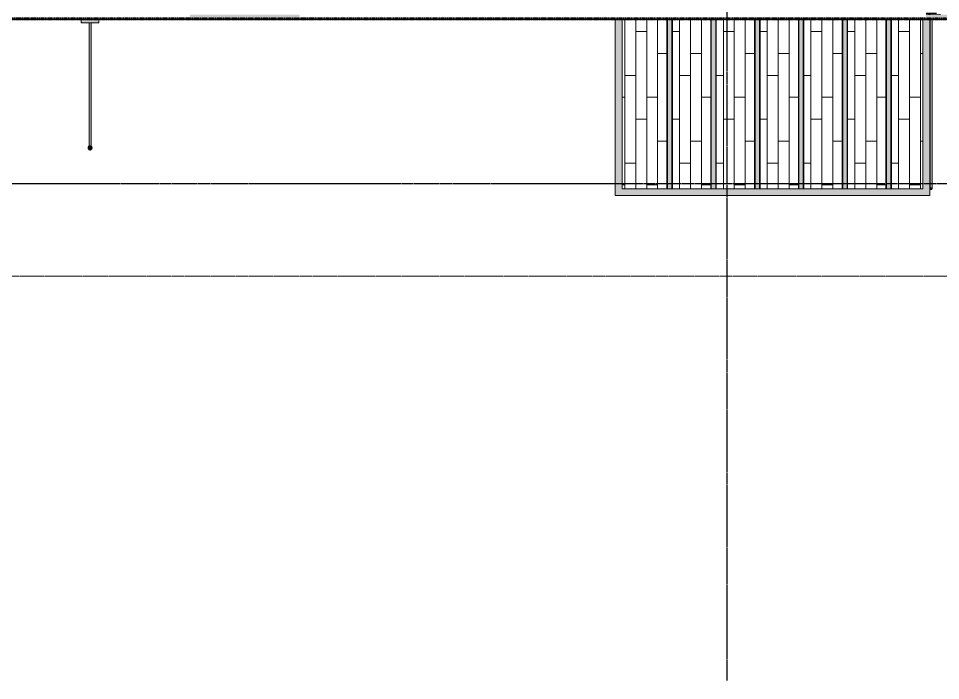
# Model space of a CAD drawing. Header units: inches. Extents: x -4110 to -1807, y 11006 to 12281.
# Drawn here: x -3086.1 to -2749.3, y 11005.9 to 11247.6 of the extents above; entities that cross this region are included whole.
import ezdxf

# ---------------------------------------------------------------- set-up
doc = ezdxf.new("R2010")
doc.units = ezdxf.units.IN
doc.header["$MEASUREMENT"] = 0
for name, pattern in [('Aligning Line 1_8_', [0.25, 0.125, -0.125]), ('Dash 1_16_', [0.125, 0.0625, -0.0625]), ('Double Dash 3_8_', [1, 0.375, -0.125, 0.125, -0.125, 0.125, -0.125]), ('Grid Line 1_2_', [0.875, 0.5, -0.125, 0.125, -0.125]), ('Hidden 1_8_', [0.1875, 0.125, -0.0625])]:
    doc.linetypes.add(name, pattern=pattern)
for name, color, linetype, lineweight in [('0-1', 7, 'Continuous', 5), ('0-3', 7, 'Continuous', 9), ('0-4', 50, 'Double Dash 3_8_', 60), ('A-FLOR-PATT-1', 35, 'Continuous', 9), ('A-WALL-4', 90, 'Continuous', 18), ('A-WALL-9', 255, 'Continuous', 18), ('C-PROP-LINE-2', 50, 'Dash 1_16_', 60), ('G-ANNO-SYMB', 111, 'Aligning Line 1_8_', 9), ('S-BEAM-1', 55, 'Continuous', 9), ('S-BEAM-2', 254, 'Continuous', 9), ('S-BEAM-3', 7, 'Continuous', 9), ('S-BEAM-4', 7, 'Hidden 1_8_', 9), ('S-BEAM-5', 50, 'Continuous', 60), ('S-GRID-1', 1, 'Grid Line 1_2_', 30)]:
    doc.layers.add(name, color=color, linetype=linetype, lineweight=lineweight)

# ---------------------------------------------------------------- blocks, each defined once
blk = doc.blocks.new('Basic Wall _ EXT - FIBER CEMENT - LARGE - ___-2505164-ENLARGED RCP - 2ND FLOOR PLAN - EAST')
at = {"layer": 'A-WALL-4'}
h = blk.add_hatch(color=256, dxfattribs=at)
h.paths.add_polyline_path([(-3016.73, 11247.17), (-2067.7, 11247.17), (-2068.42, 11247.89), (-2100.58, 11247.89), (-2100.58, 11247.83), (-2103.04, 11247.83), (-2103.04, 11247.8), (-2138.54, 11247.8), (-2138.54, 11247.89), (-2215.71, 11247.89), (-2215.71, 11247.83), (-2218.17, 11247.83), (-2218.17, 11247.8), (-2253.67, 11247.8), (-2253.67, 11247.89), (-2254.18, 11247.89), (-2254.18, 11247.8), (-2289.68, 11247.8), (-2289.68, 11247.83), (-2292.14, 11247.83), (-2292.14, 11247.89), (-2330.98, 11247.89), (-2330.98, 11247.83), (-2333.44, 11247.83), (-2333.44, 11247.8), (-2368.94, 11247.8), (-2368.94, 11247.89), (-2407.71, 11247.89), (-2407.71, 11247.83), (-2410.17, 11247.83), (-2410.17, 11247.8), (-2445.67, 11247.8), (-2445.67, 11247.89), (-2446.18, 11247.89), (-2446.18, 11247.8), (-2481.68, 11247.8), (-2481.68, 11247.83), (-2484.14, 11247.83), (-2484.14, 11247.89), (-2561.31, 11247.89), (-2561.31, 11247.83), (-2566.24, 11247.83), (-2566.24, 11247.8), (-2637.74, 11247.8), (-2637.74, 11247.89), (-2791.71, 11247.89), (-2791.71, 11247.83), (-2794.17, 11247.83), (-2794.17, 11247.8), (-2829.67, 11247.8), (-2829.67, 11247.89), (-2830.18, 11247.89), (-2830.18, 11247.8), (-2865.68, 11247.8), (-2865.68, 11247.83), (-2868.14, 11247.83), (-2868.14, 11247.89), (-2945.38, 11247.87), (-2945.38, 11247.83), (-2947.84, 11247.83), (-2947.84, 11247.8), (-2983.34, 11247.8), (-2983.34, 11247.89), (-3060.51, 11247.89), (-3060.51, 11247.83), (-3065.44, 11247.83), (-3065.44, 11247.8), (-3136.94, 11247.8), (-3136.94, 11247.89), (-3252.51, 11247.89), (-3252.51, 11247.83), (-3254.97, 11247.83), (-3254.97, 11247.8), (-3290.47, 11247.8), (-3290.47, 11247.89), (-3290.98, 11247.89), (-3290.98, 11247.8), (-3326.48, 11247.8), (-3326.48, 11247.83), (-3328.94, 11247.83), (-3328.94, 11247.89), (-3399.92, 11247.89), (-3399.92, 11247.17), (-3021.74, 11247.17)], flags=0)
h.paths.add_polyline_path([(-3400.67, 11247.17), (-3399.97, 11247.19), (-3400.67, 11247.89), (-3400.67, 11247.19)], flags=0)
h.paths.add_polyline_path([(-2696.78, 11248.14), (-2674.76, 11248.14), (-2674.76, 11248.89), (-2754.69, 11248.89), (-2754.69, 11248.14), (-2713.62, 11248.14)], flags=0)
h.paths.add_polyline_path([(-3023.49, 11248.14), (-2983.34, 11248.14), (-2983.34, 11248.89), (-3023.49, 11248.89)], flags=0)
h.paths.add_polyline_path([(-3253.7, 11248.14), (-3212.17, 11248.14), (-3212.17, 11248.89), (-3253.7, 11248.89)], flags=0)
blk.add_hatch(color=256, dxfattribs=at).paths.add_polyline_path([(-2070.67, 11247.14), (-2067.67, 11247.14), (-2067.7, 11247.17), (-3400.67, 11247.17), (-3400.67, 11247.14), (-2073.71, 11247.14)], flags=0)
for p, q in [((-2067.7, 11247.17), (-3400.67, 11247.17)), ((-3400.67, 11247.14), (-2067.67, 11247.14))]:
    blk.add_line(p, q, dxfattribs=at)
blk = doc.blocks.new('Walls 61 - Walls 1-3282251-ENLARGED RCP - 2ND FLOOR PLAN - EAST')
at = {"layer": 'S-BEAM-1'}
for points in [[(-2752.37, 11185.38), (-2752.39, 11247.14), (-2753.12, 11247.14), (-2753.11, 11185.46), (-2753.01, 11185.6), (-2752.85, 11185.69), (-2752.65, 11185.69), (-2752.48, 11185.6), (-2752.39, 11185.46), (-2752.38, 11185.42)], [(-2752.75, 11185.06), (-2752.65, 11185.07), (-2752.48, 11185.15), (-2752.39, 11185.3), (-2752.39, 11185.46), (-2752.48, 11185.6), (-2752.65, 11185.69), (-2752.85, 11185.69), (-2753.01, 11185.6), (-2753.12, 11185.42), (-2753.11, 11185.3), (-2753.01, 11185.15), (-2752.85, 11185.07)]]:
    blk.add_hatch(color=256, dxfattribs=at).paths.add_polyline_path(points, flags=0)
at = {"layer": 'S-BEAM-2'}
blk.add_hatch(color=256, dxfattribs=at).paths.add_polyline_path([(-2749.61, 11248.89), (-2749.5, 11248.89), (-2749.5, 11249.14), (-2750.72, 11249.14), (-2750.72, 11249.64), (-2753.31, 11249.64), (-2753.31, 11248.89), (-2749.74, 11248.89)], flags=0)
at = {"layer": 'S-BEAM-3'}
for p, q in [((-2749.5, 11249.14), (-2749.5, 11248.89)), ((-2753.12, 11185.38), (-2753.12, 11247.14)), ((-2752.37, 11247.14), (-2752.37, 11185.38))]:
    blk.add_line(p, q, dxfattribs=at)
for start_param, end_param in [(0, 3.141593), (3.141593, 6.283185)]:
    blk.add_ellipse((-2752.75, 11185.38), major_axis=(0.375, 0), ratio=0.850805, start_param=start_param, end_param=end_param, dxfattribs=at)
blk = doc.blocks.new('Walls 62 - Walls 3-3282266-ENLARGED RCP - 2ND FLOOR PLAN - EAST')
at = {"layer": 'A-WALL-9'}
h = blk.add_hatch(color=256, dxfattribs=at)
h.paths.add_polyline_path([(-2814.66, 11182.89), (-2753.31, 11182.89), (-2753.31, 11247.14), (-2755.84, 11247.14), (-2755.84, 11185.42), (-2865.6, 11185.42), (-2865.6, 11247.14), (-2868.14, 11247.14), (-2868.14, 11182.89)], flags=0)
h.paths.add_polyline_path([(-2753.31, 11248.89), (-2753.33, 11249.64), (-2753.49, 11249.64), (-2753.49, 11248.89), (-2753.36, 11248.89)], flags=0)
blk.add_hatch(color=256, dxfattribs=at).paths.add_polyline_path([(-2753.49, 11248.89), (-2753.49, 11249.64), (-2754.69, 11249.64), (-2754.69, 11248.89)], flags=0)
at = {"layer": 'A-WALL-4'}
for p, q in [((-2753.49, 11248.89), (-2753.49, 11249.64)), ((-2753.31, 11248.89), (-2753.31, 11249.64)), ((-2868.14, 11182.89), (-2868.14, 11247.14)), ((-2865.6, 11247.14), (-2865.6, 11185.42)), ((-2755.84, 11247.14), (-2755.84, 11185.42)), ((-2753.31, 11182.89), (-2753.31, 11247.14)), ((-2755.84, 11185.42), (-2865.6, 11185.42)), ((-2868.14, 11182.89), (-2753.31, 11182.89))]:
    blk.add_line(p, q, dxfattribs=at)
blk = doc.blocks.new('CISC HSS Rectangular_CSA G40_21_ - HS102x51x4_8-V31-ENLARGED RCP - 2ND FLOOR PLAN - EAST')
at = {"layer": 'S-BEAM-2'}
for points in [[(-32.05, 0.89), (-32.05, 0.62), (29.67, 0.63), (29.67, 1), (-32.05, 1)], [(-32.05, -0.62), (29.67, -0.62), (29.67, 0.62), (-32.05, 0.62)], [(-32.05, -0.89), (-32.05, -1), (29.67, -1), (29.67, -0.62), (-32.05, -0.62)]]:
    blk.add_hatch(color=256, dxfattribs=at).paths.add_polyline_path(points, flags=0)
at = {"layer": 'S-BEAM-3'}
for p, q in [((-32.05, 1), (29.67, 1)), ((29.67, -1), (-32.05, -1))]:
    blk.add_line(p, q, dxfattribs=at)
at = {"layer": 'S-BEAM-4'}
for p, q in [((29.67, 0.81), (-32.05, 0.81)), ((29.67, -0.81), (-32.05, -0.81))]:
    blk.add_line(p, q, dxfattribs=at)
blk = doc.blocks.new('Walls 72 - Walls 1-3287698-ENLARGED RCP - 2ND FLOOR PLAN - EAST')
at = {"layer": 'S-BEAM-1'}
for points in [[(-3059.57, 11200.31), (-3059.59, 11246.01), (-3060.32, 11246.01), (-3060.31, 11200.42), (-3060.23, 11200.6), (-3060.08, 11200.72), (-3059.9, 11200.75), (-3059.74, 11200.67), (-3059.62, 11200.51), (-3059.58, 11200.41)], [(-3059.9, 11199.87), (-3059.74, 11199.95), (-3059.62, 11200.1), (-3059.57, 11200.31), (-3059.62, 11200.53), (-3059.74, 11200.67), (-3059.85, 11200.73), (-3060.05, 11200.73), (-3060.16, 11200.67), (-3060.28, 11200.51), (-3060.32, 11200.31), (-3060.27, 11200.09), (-3060.16, 11199.95), (-3060.05, 11199.89), (-3059.95, 11199.88)]]:
    blk.add_hatch(color=256, dxfattribs=at).paths.add_polyline_path(points, flags=0)
at = {"layer": 'S-BEAM-2'}
blk.add_hatch(color=256, dxfattribs=at).paths.add_polyline_path([(-3059.62, 11246.01), (-3056.7, 11246.01), (-3056.7, 11247.14), (-3063.2, 11247.14), (-3063.2, 11246.01), (-3059.62, 11246.01)], flags=0)
at = {"layer": 'S-BEAM-3'}
for p, q in [((-3063.2, 11246.01), (-3063.2, 11247.14)), ((-3063.2, 11246.01), (-3056.7, 11246.01)), ((-3060.32, 11200.31), (-3060.32, 11246.01)), ((-3059.57, 11246.01), (-3059.57, 11200.31)), ((-3056.7, 11247.14), (-3056.7, 11246.01))]:
    blk.add_line(p, q, dxfattribs=at)
at = {"layer": 'S-BEAM-5', "flags": 128}
for points in [[(-3060.32, 11200.31), (-3060.31, 11200.41), (-3060.28, 11200.51), (-3060.23, 11200.6), (-3060.16, 11200.67), (-3060.08, 11200.72), (-3059.99, 11200.75), (-3059.9, 11200.75), (-3059.82, 11200.72), (-3059.74, 11200.67), (-3059.67, 11200.6), (-3059.62, 11200.51), (-3059.58, 11200.41), (-3059.57, 11200.31)], [(-3059.57, 11200.31), (-3059.58, 11200.2), (-3059.62, 11200.1), (-3059.67, 11200.02), (-3059.74, 11199.95), (-3059.82, 11199.9), (-3059.9, 11199.87), (-3059.99, 11199.87), (-3060.08, 11199.9), (-3060.16, 11199.95), (-3060.23, 11200.02), (-3060.28, 11200.1), (-3060.31, 11200.2), (-3060.32, 11200.31)]]:
    blk.add_lwpolyline(points, dxfattribs=at)
blk = doc.blocks.new('Family - ___-2835860-ENLARGED RCP - 2ND FLOOR PLAN - EAST')
at = {"layer": 'C-PROP-LINE-2'}
blk.add_line((-2067.92, 11247.39), (-3401.42, 11247.39), dxfattribs=at)
blk = doc.blocks.new('Family - ___-2835932-ENLARGED RCP - 2ND FLOOR PLAN - EAST')
at = {"layer": 'C-PROP-LINE-2'}
blk.add_line((-2067.92, 11247.39), (-3401.42, 11247.39), dxfattribs=at)
blk = doc.blocks.new('CTR - 1st Phase - Shell_rvt-1-ENLARGED RCP - 2ND FLOOR PLAN - EAST')
at = {"layer": 'A-FLOR-PATT-1'}
h = blk.add_hatch(dxfattribs=at)
h.set_pattern_fill('FP_35', color=256, style=0, pattern_type=2)
h.set_pattern_definition([(270, (-3400.674, 12810.767), (-4, -2e-16), []), (180, (-3400.674, 12810.767), (-8, 8), [4, -28]), (180, (-3404.674, 12794.767), (-8, 8), [4, -28])])
h.paths.add_polyline_path([(-2849.28, 11185.42), (-2755.84, 11185.42), (-2755.84, 11247.14), (-2767.28, 11247.14), (-2767.28, 11185.42), (-2769.28, 11185.42), (-2769.28, 11247.14), (-2783.28, 11247.14), (-2783.28, 11185.42), (-2785.28, 11185.42), (-2785.28, 11247.14), (-2799.28, 11247.14), (-2799.28, 11185.42), (-2801.28, 11185.42), (-2801.28, 11247.14), (-2815.28, 11247.14), (-2815.28, 11185.42), (-2817.28, 11185.42), (-2817.28, 11247.14), (-2831.28, 11247.14), (-2831.28, 11185.42), (-2833.28, 11185.42), (-2833.28, 11247.14), (-2847.28, 11247.14), (-2847.28, 11185.42), (-2849.28, 11185.42), (-2849.28, 11247.14), (-2865.6, 11247.14), (-2865.6, 11185.42)], flags=0)
at = {"layer": '0-3'}
for name in ['Basic Wall _ EXT - FIBER CEMENT - LARGE - ___-2505164-ENLARGED RCP - 2ND FLOOR PLAN - EAST', 'Walls 62 - Walls 3-3282266-ENLARGED RCP - 2ND FLOOR PLAN - EAST', 'Walls 61 - Walls 1-3282251-ENLARGED RCP - 2ND FLOOR PLAN - EAST', 'Walls 72 - Walls 1-3287698-ENLARGED RCP - 2ND FLOOR PLAN - EAST']:
    blk.add_blockref(name, (0, 0), dxfattribs=at)
at = {"layer": '0-3', "rotation": 90}
for p in [(-2848.28, 11217.47), (-2832.28, 11217.47), (-2816.28, 11217.47), (-2800.28, 11217.47), (-2784.28, 11217.47), (-2768.28, 11217.47)]:
    blk.add_blockref('CISC HSS Rectangular_CSA G40_21_ - HS102x51x4_8-V31-ENLARGED RCP - 2ND FLOOR PLAN - EAST', p, dxfattribs=at)
at = {"layer": '0-4'}
for name in ['Family - ___-2835932-ENLARGED RCP - 2ND FLOOR PLAN - EAST', 'Family - ___-2835860-ENLARGED RCP - 2ND FLOOR PLAN - EAST']:
    blk.add_blockref(name, (0, 0), dxfattribs=at)
blk = doc.blocks.new('CTR - 1st Phase - Structure_rvt-1-ENLARGED RCP - 2ND FLOOR PLAN - EAST')
at = {"layer": 'S-GRID-1'}
for p, q in [((-2827.32, 11005.88), (-2827.32, 12247.5)), ((-1807.14, 11187.19), (-4076.95, 11187.19))]:
    blk.add_line(p, q, dxfattribs=at)

msp = doc.modelspace()

# ---------------------------------------------------------------- linework, layer by layer
at = {"layer": 'G-ANNO-SYMB'}
msp.add_line((-1871.64, 11153.43), (-4027.08, 11153.43), dxfattribs=at)

# ---------------------------------------------------------------- block references
at = {"layer": '0-1'}
for name in ['CTR - 1st Phase - Structure_rvt-1-ENLARGED RCP - 2ND FLOOR PLAN - EAST', 'CTR - 1st Phase - Shell_rvt-1-ENLARGED RCP - 2ND FLOOR PLAN - EAST']:
    msp.add_blockref(name, (0, 0), dxfattribs=at)

doc.saveas('drawing.dxf')
